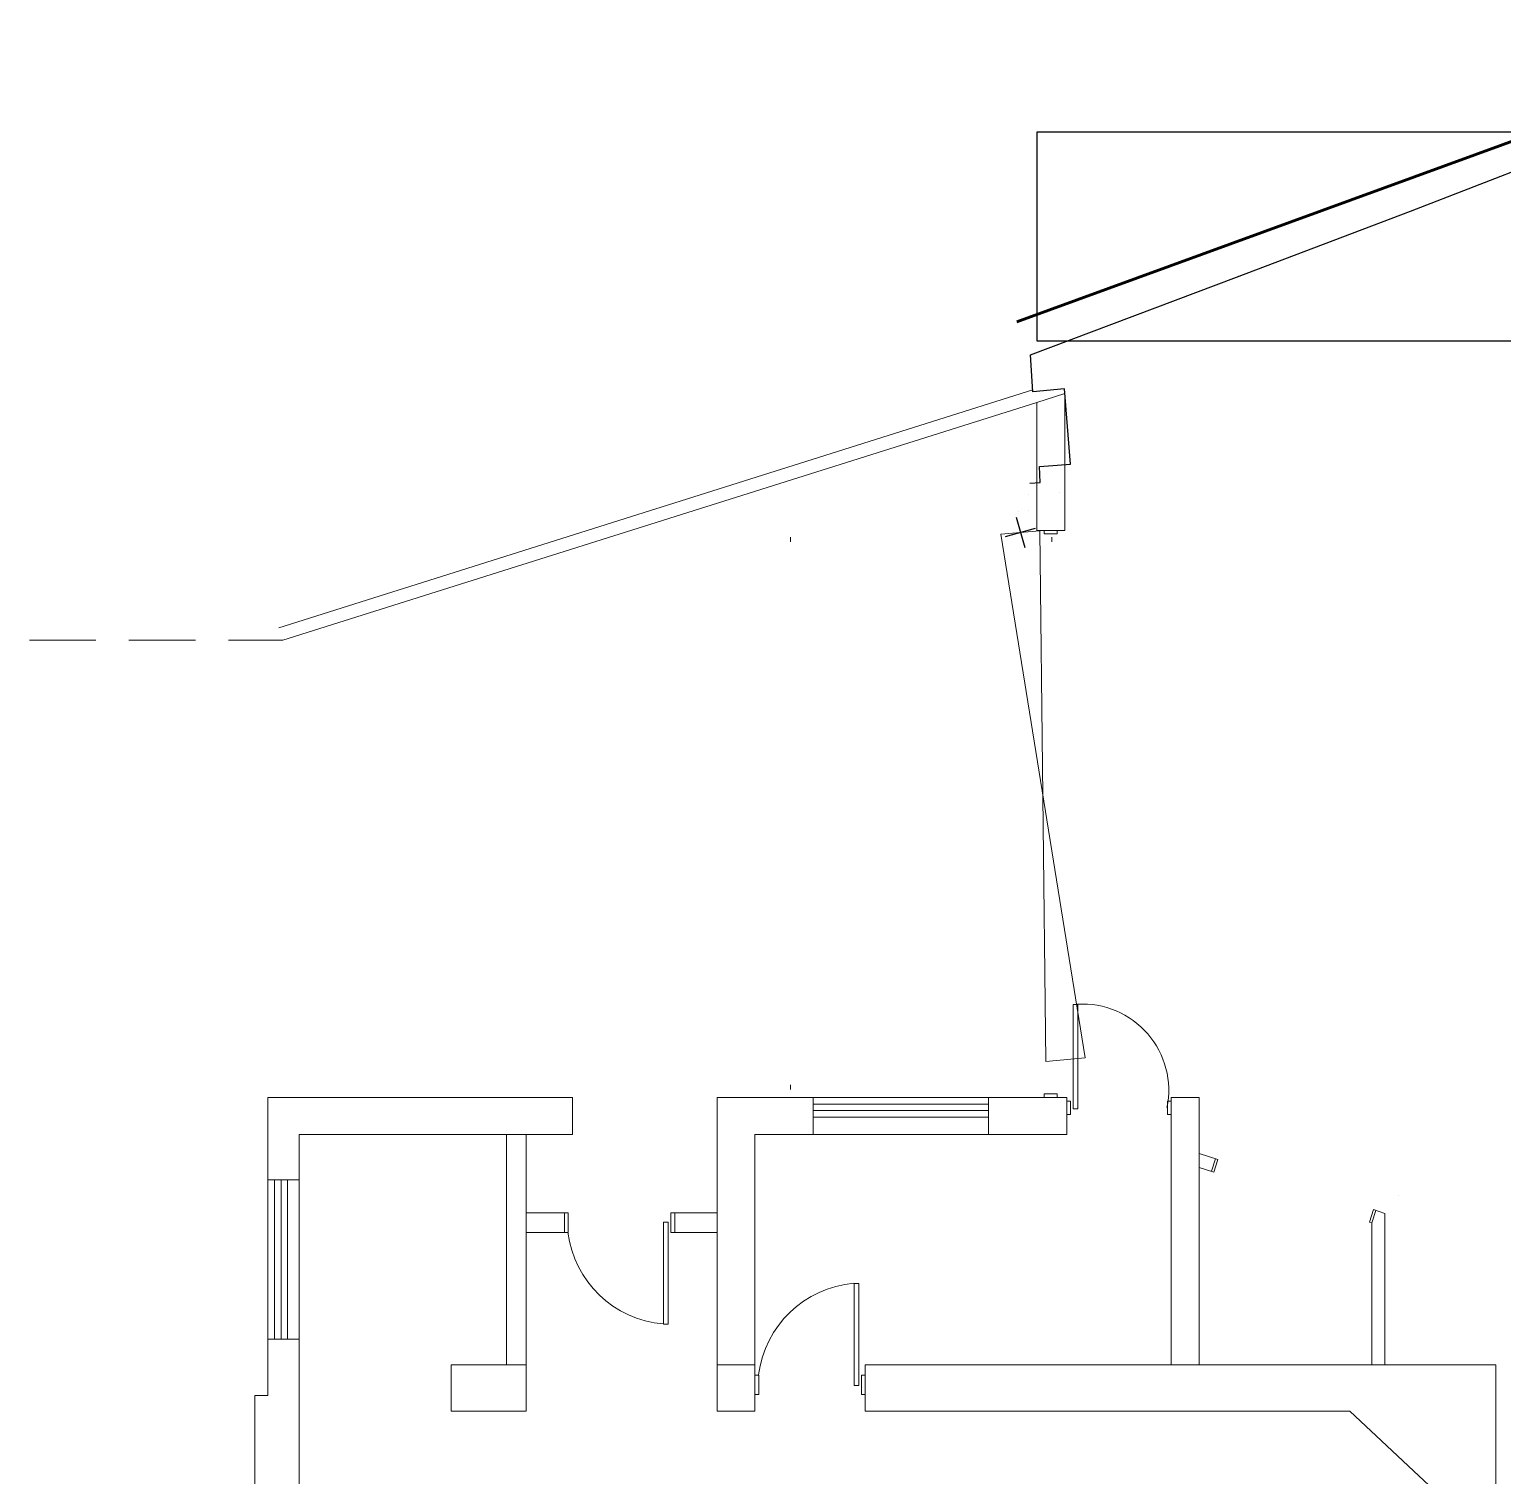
# Model space of a CAD drawing. Header units: millimetres. Extents: x -5841 to 140562, y 1006 to 102310.
# Drawn here: x 84291 to 95568, y 28384 to 39452 of the extents above; entities that cross this region are included whole.
import ezdxf

# ---------------------------------------------------------------- set-up
doc = ezdxf.new("R2010")
doc.units = ezdxf.units.MM
doc.header["$LTSCALE"] = 10
doc.layers.add('PDF18_0', color=7, linetype='Continuous')
doc.layers.add('PDF18_WALLS', color=7, linetype='Continuous')
for name, color, linetype, true_color in [('PDF18_HEIGHTS', 7, 'Continuous', 0xc7c8ca), ('PDF18_KD - WALL - LOADBEARING', 7, 'Continuous', 0xc0ab87), ('PDF18_SURVEY_POINTS', 7, 'Continuous', 0x636466)]:
    doc.layers.add(name, color=color, linetype=linetype, true_color=true_color)
picture_1 = doc.add_image_def('image26.png', size_in_pixel=(505, 1213))

msp = doc.modelspace()

# ---------------------------------------------------------------- linework, layer by layer
at = {"layer": 'PDF18_0', "color": 1, "lineweight": 60}
msp.add_lwpolyline([(105335.8975, 37880.79667), (103841.56867, 37047.90943), (102962.11594, 38591.97867), (102793.8452, 38887.24619), (102962.11594, 38591.97867), (103841.56867, 37047.90943), (105335.8975, 37880.79667), (103841.56867, 37047.90943), (102962.11594, 38591.97867), (102793.8452, 38887.24619), (102543.02656, 39452.38188), (95831.24651, 38675.58488), (95818.54683, 38660.76859), (91849.89732, 37215.12186)], dxfattribs=at)
at = {"layer": 'PDF18_0', "lineweight": 0}
for points in [[(91971.60257, 36693.37674), (86199.59873, 34873.0895)], [(85815.43345, 34777.84191), (86230.28962, 34777.84191), (92002.29346, 36597.07085)], [(90117.44952, 35566.28028), (90117.44952, 35531.35616)], [(92059.44201, 35617.07899), (92158.92283, 35617.07899)], [(92117.64887, 35531.35616), (92117.64887, 35566.28028)], [(84291.47204, 34777.84191), (84799.45918, 34777.84191)], [(85053.45275, 34777.84191), (85561.43988, 34777.84191)], [(90117.44952, 31374.32809), (90117.44952, 31339.40398)], [(86117.05082, 29428.10237), (86117.05082, 30647.2715), (86117.05082, 31278.0222), (88447.44181, 31278.0222), (86117.05082, 31278.0222)], [(86356.22809, 22128.9622), (86356.22809, 30993.33774), (88447.44181, 30993.33774), (88447.44181, 31278.0222)], [(90229.63001, 31278.0222), (90891.0716, 31278.0222), (90291.01179, 31278.0222), (90291.01179, 30993.33774), (90891.0716, 30993.33774), (89845.46474, 30993.33774), (89845.46474, 29230.19905), (89556.54706, 29230.19905)], [(89845.46474, 29230.19905), (89845.46474, 28876.72467), (89556.54706, 28876.72467), (89556.54706, 31278.0222), (90891.0716, 31278.0222)], [(90291.01179, 31278.0222), (90291.01179, 30993.33774)], [(90795.82401, 31278.0222), (92231.94598, 31278.0222), (92231.94598, 30993.33774), (90795.82401, 30993.33774)], [(91631.88617, 31278.0222), (91631.88617, 30993.33774)], [(92231.94598, 31248.38961), (92261.57856, 31248.38961), (92261.57856, 31147.85049), (92231.94598, 31147.85049)], [(93032.02572, 31248.38961), (93002.39314, 31248.38961), (93002.39314, 31147.85049), (93032.02572, 31147.85049)], [(93246.86195, 30993.33774), (93246.86195, 31278.0222), (93032.02572, 31278.0222), (93032.02572, 30993.33774)], [(93032.02572, 31278.0222), (93032.02572, 29230.19905)], [(93246.86195, 31278.0222), (93246.86195, 29230.19905)], [(90291.01179, 31227.22348), (91631.88617, 31227.22348)], [(90291.01179, 31177.48308), (91631.88617, 31177.48308)], [(90291.01179, 31127.74267), (91631.88617, 31127.74267)], [(88092.90912, 29230.19905), (87520.36528, 29230.19905), (87520.36528, 28876.72467), (88092.90912, 28876.72467), (88092.90912, 30993.33774)], [(87942.62959, 29230.19905), (87942.62959, 30993.33774)], [(93246.86195, 30847.29144), (93389.73333, 30801.78426), (93359.04244, 30706.53667), (93246.86195, 30742.51909)], [(86117.05082, 30647.2715), (86356.22809, 30647.2715)], [(86167.84953, 29428.10237), (86167.84953, 30647.2715)], [(86217.58994, 29428.10237), (86217.58994, 30647.2715)], [(86267.33034, 29428.10237), (86267.33034, 30647.2715)], [(88092.90912, 30393.27793), (88415.69261, 30393.27793), (88415.69261, 30244.05671), (88092.90912, 30244.05671)], [(88386.06003, 30244.05671), (88386.06003, 30393.27793)], [(89556.54706, 30244.05671), (89200.95606, 30244.05671), (89200.95606, 30393.27793), (89556.54706, 30393.27793)], [(89231.64695, 30393.27793), (89231.64695, 30244.05671)], [(94668.16762, 29230.19905), (94668.16762, 30390.10301), (94580.32818, 30418.67729), (94549.63729, 30323.4297), (94568.68681, 30317.07986), (94568.68681, 29230.19905)], [(94599.3777, 30412.32745), (94568.68681, 30317.07986)], [(86017.57, 28997.37161), (86117.05082, 28997.37161), (86117.05082, 29428.10237), (86356.22809, 29428.10237)], [(95517.98777, 25398.07109), (95517.98777, 29230.19905), (90689.99336, 29230.19905), (90689.99336, 28876.72467), (94400.41607, 28876.72467), (95088.31532, 28230.09937), (95088.31532, 25398.07109)], [(95517.98777, 28729.62006), (95517.98777, 29230.19905)], [(86017.57, 22128.9622), (86017.57, 28997.37161), (86017.57, 27598.29037), (86356.22809, 27598.29037), (86017.57, 27598.29037)]]:
    msp.add_lwpolyline(points, dxfattribs=at)
for points in [[(92002.29346, 35617.07899), (92002.29346, 36597.07085), (92218.18799, 36665.86077), (92217.12969, 35617.07899)], [(92073.2, 31553.1819), (92026.63451, 35614.96238), (91728.19207, 35589.56302), (92372.70075, 31579.63956)], [(92059.44201, 35617.07899), (92158.92283, 35617.07899), (92158.92283, 35590.62133), (92059.44201, 35590.62133)], [(92281.68639, 31190.18275), (92281.68639, 31990.2625), (92316.6105, 31990.2625), (92316.6105, 31190.18275)], [(92059.44201, 31304.47986), (92158.92283, 31304.47986), (92158.92283, 31278.0222), (92059.44201, 31278.0222)], [(93339.99292, 30712.88651), (93370.68381, 30808.1341)], [(94668.16762, 30390.10301), (94668.16762, 29230.19905)], [(89180.84824, 30322.3714), (89180.84824, 29542.39948), (89145.92412, 29542.39948), (89145.92412, 30322.3714)], [(90640.25295, 29073.56968), (90640.25295, 29853.5416), (90605.32883, 29853.5416), (90605.32883, 29073.56968)], [(89875.09732, 29003.72145), (89845.46474, 29003.72145), (89845.46474, 29151.88437), (89875.09732, 29151.88437)], [(90689.99336, 29003.72145), (90660.36077, 29003.72145), (90660.36077, 29151.88437), (90689.99336, 29151.88437)]]:
    msp.add_lwpolyline(points, close=True, dxfattribs=at)
at = {"layer": 'PDF18_0', "lineweight": 25}
for points in [[(91935.62015, 35890.12208), (91935.62015, 35890.12208)], [(92174.79743, 35908.11329), (92174.79743, 35908.11329)], [(91862.597, 35764.1836), (91862.597, 35764.1836)], [(91941.96999, 35769.47513), (91941.96999, 35769.47513)], [(91762.05788, 35570.51351), (91992.7687, 35635.0702)], [(91844.60579, 35718.67642), (91910.22079, 35486.90729)]]:
    msp.add_lwpolyline(points, dxfattribs=at)
at = {"layer": 'PDF18_0', "lineweight": 0}
for centre, radius, start, end in [((92351.96967, 31331.70195), 660.91233, 348.458856467, 93.27941337), ((89210.79091, 30345.31932), 803.78384, 187.157593336, 265.18798621), ((90670.25484, 29054.1315), 803.78384, 94.81201379, 172.842406664)]:
    msp.add_arc(centre, radius, start, end, dxfattribs=at)
at = {"layer": 'PDF18_HEIGHTS', "lineweight": 25}
msp.add_lwpolyline([(94768.70674, 30525.56625), (94768.70674, 30525.56625)], dxfattribs=at)
at = {"layer": 'PDF18_SURVEY_POINTS', "lineweight": 25}
for points in [[(94883.00385, 38071.29185), (94883.00385, 38071.29185)], [(94883.00385, 38071.29185), (94883.00385, 38071.29185)], [(93548.47931, 37570.71286), (93548.47931, 37570.71286)]]:
    msp.add_lwpolyline(points, dxfattribs=at)
at = {"layer": 'PDF18_WALLS', "lineweight": 25}
msp.add_lwpolyline([(91949.37813, 35980.07814), (92028.75112, 35985.36967), (92023.45959, 36106.01661), (92261.57856, 36124.00782), (92215.01307, 36701.84319), (91973.71918, 36677.50214), (91955.72797, 36962.1866), (93530.4881, 37556.95487), (94862.89603, 38060.70878), (95837.59635, 38439.58252)], dxfattribs=at)

# ---------------------------------------------------------------- pictures from other files: only their frames are drawn
at = {"layer": 'PDF18_KD - WALL - LOADBEARING', "color": 0, "true_color": 0xf8d731}
image = msp.add_image(picture_1, insert=(95855.63816, 37065.31174), size_in_units=(1602.34123, 3849.21752), rotation=90, dxfattribs=at)
image.dxf.flags = 15

doc.saveas('drawing.dxf')
